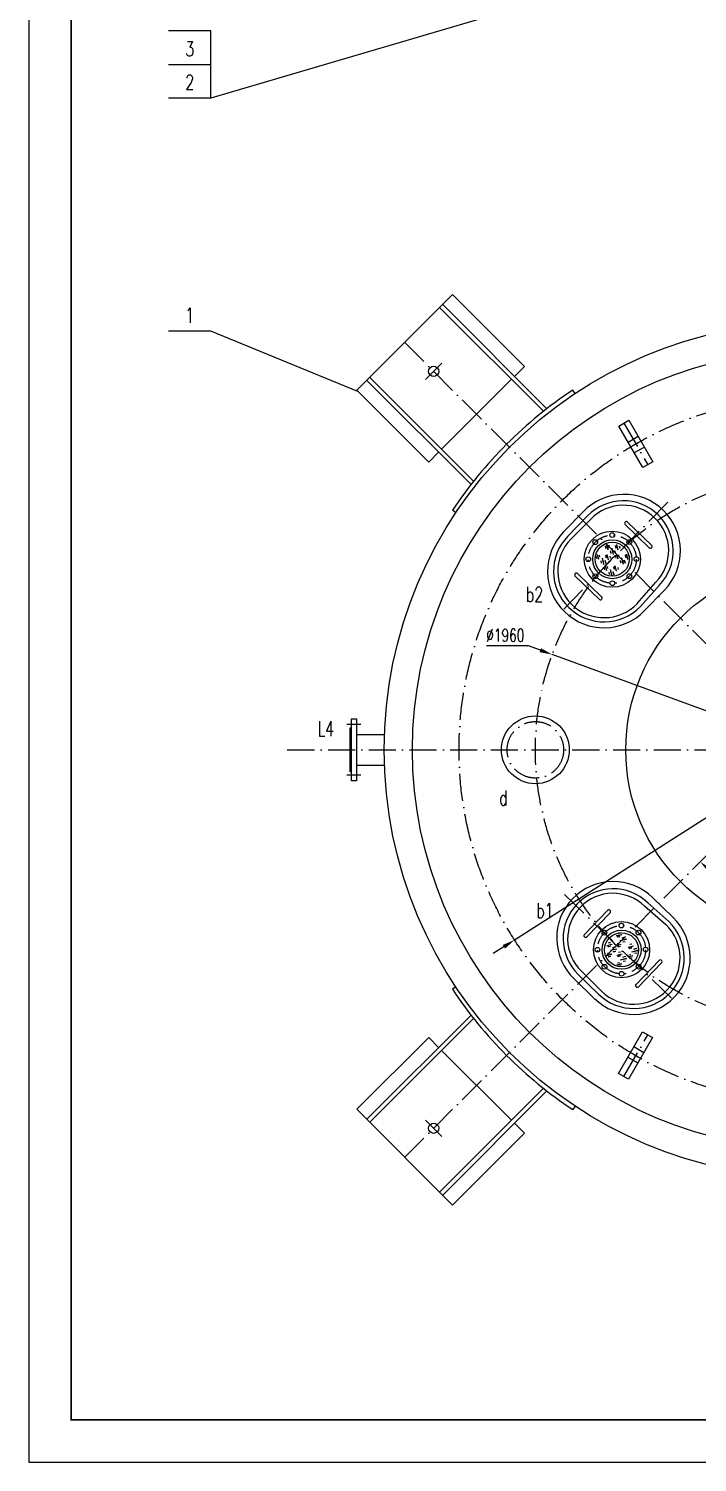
# Model space of a CAD drawing. Extents: x 12993 to 21903, y 2707 to 15322.
# Drawn here: x 12993 to 15359, y 2707 to 7783 of the extents above; entities that cross this region are included whole.
import ezdxf
from ezdxf.enums import TextEntityAlignment as Align

# ---------------------------------------------------------------- set-up
doc = ezdxf.new("R2010")
doc.units = 0
doc.header["$LTSCALE"] = 8
doc.linetypes.add('ACAD_ISO10W100', pattern=[18, 12, -3, 0, -3])
doc.linetypes.add('CENTER', pattern=[2, 1.25, -0.25, 0.25, -0.25])
for name, color, linetype in [('1', 1, 'Continuous'), ('2', 7, 'CENTER'), ('K1', 4, 'Continuous'), ('sb', 1, 'Continuous'), ('tank', 1, 'Continuous'), ('tankx', 2, 'ACAD_ISO10W100'), ('tanky', 7, 'Continuous')]:
    doc.layers.add(name, color=color, linetype=linetype)
doc.styles.add('hzfs', font='simplex.shx', dxfattribs={"width": 0.7, "bigfont": 'hzfs.shx'})
doc.dimstyles.new('PVCAD$2', dxfattribs={"dimscale": 15, "dimtxt": 3, "dimasz": 3, "dimexe": 2, "dimexo": 1, "dimgap": 1, "dimtad": 2, "dimtih": 1, "dimdec": 0, "dimzin": 0, "dimdsep": 46, "dimtxsty": 'hzfs', "dimcen": 2.5, "dimclrd": 4, "dimclre": 4, "dimadec": 0, "dimazin": 0, "dimtfac": 1, "dimtmove": 0, "dimatfit": 0, "dimfxl": 1, "dimarcsym": 0})
doc.dimstyles.new('PVCAD$3', dxfattribs={"dimscale": 15, "dimtxt": 3, "dimasz": 3, "dimexe": 2, "dimexo": 1, "dimgap": 1, "dimtad": 1, "dimtoh": 1, "dimdec": 0, "dimzin": 0, "dimdsep": 46, "dimtxsty": 'hzfs', "dimcen": 2.5, "dimclrd": 4, "dimclre": 4, "dimadec": 0, "dimazin": 0, "dimtfac": 1, "dimtmove": 0, "dimatfit": 0, "dimfxl": 1, "dimarcsym": 0})

# ---------------------------------------------------------------- blocks, each defined once
blk = doc.blocks.new('*D40')
at = {"layer": '1', "color": 4, "lineweight": -2}
blk.add_arc((15766.1, 5230), 560.4, 229.6019, 265.3981, dxfattribs=at)
at = {"layer": '1', "color": 4}
for points in [[(15397.8, 4797.7), (15408, 4808.7), (15369.8, 4833.7)], [(15721.4, 4678.9), (15720.8, 4663.9), (15766.1, 4669.6)]]:
    blk.add_solid(points, dxfattribs=at)
at = {"layer": 'Defpoints', "color": 0}
for p in [(15766.1, 6972.8), (15766.1, 5230), (15485.9, 4744.7), (14323.6, 3787.5), (15766.1, 3434.9)]:
    blk.add_point(p, dxfattribs=at)
at = {"layer": '1', "color": 0, "insert": (15532.4, 4661.7), "char_height": 45, "attachment_point": 5, "style": 'hzfs'}
blk.add_mtext('45°', dxfattribs=at)
blk = doc.blocks.new('*D42')
at = {"layer": '2', "color": 4, "linetype": 'ByBlock', "lineweight": -2}
for p, q in [((14761.4, 5598.1), (14612.9, 5598.1)), ((14803.7, 5582.6), (14761.4, 5598.1)), ((16686.3, 4892.8), (14845.9, 5567.2)), ((16728.5, 4877.3), (16770.8, 4861.9))]:
    blk.add_line(p, q, dxfattribs=at)
at = {"layer": '2', "color": 4, "linetype": 'ByBlock'}
for points in [[(14806.3, 5589.7), (14801.1, 5575.6), (14845.9, 5567.2)], [(16731.1, 4884.4), (16725.9, 4870.3), (16686.3, 4892.8)]]:
    blk.add_solid(points, dxfattribs=at)
at = {"layer": 'Defpoints', "color": 0, "linetype": 'ByBlock'}
for p in [(14845.9, 5567.2), (16686.3, 4892.8)]:
    blk.add_point(p, dxfattribs=at)
at = {"layer": '2', "color": 0, "linetype": 'ByBlock', "insert": (14679.7, 5635.6), "char_height": 45, "attachment_point": 5, "style": 'hzfs'}
blk.add_mtext('∅1960', dxfattribs=at)
blk = doc.blocks.new('*D49')
at = {"layer": '2', "color": 4, "linetype": 'ByBlock', "lineweight": -2}
for p, q in [((16857.5, 5927.3), (16895.4, 5951.6)), ((16895.4, 5951.6), (17049.9, 5951.6)), ((14712.6, 4556.9), (16819.6, 5903.1)), ((14674.7, 4532.6), (14636.8, 4508.4))]:
    blk.add_line(p, q, dxfattribs=at)
at = {"layer": '2', "color": 4, "linetype": 'ByBlock'}
for points in [[(16853.5, 5933.7), (16861.5, 5921), (16819.6, 5903.1)], [(14670.7, 4539), (14678.7, 4526.3), (14712.6, 4556.9)]]:
    blk.add_solid(points, dxfattribs=at)
at = {"layer": 'Defpoints', "color": 0, "linetype": 'ByBlock'}
for p in [(16819.6, 5903.1), (14712.6, 4556.9)]:
    blk.add_point(p, dxfattribs=at)
at = {"layer": '2', "color": 0, "linetype": 'ByBlock', "insert": (16980.2, 5989.1), "char_height": 45, "attachment_point": 5, "style": 'hzfs'}
blk.add_mtext('∅2500', dxfattribs=at)

msp = doc.modelspace()

# ---------------------------------------------------------------- linework, layer by layer
for p, q in [((12992.7, 15322.4), (12992.7, 2707.4)), ((12992.7, 2707.4), (21902.7, 2707.4))]:
    msp.add_line(p, q)
at = {"lineweight": 5}
for p, q in [((15033.4, 5951.6), (15035.7, 5942.5)), ((15033.5, 5951.8), (15035.8, 5942.6)), ((15033.5, 5951.7), (15035.7, 5942.5)), ((15033.5, 5951.5), (15035.7, 5942.4)), ((15033.6, 5951.8), (15035.9, 5942.7)), ((15033.6, 5951.7), (15035.9, 5942.5)), ((15033.6, 5951.6), (15035.9, 5942.4)), ((15033.6, 5951.6), (15035.8, 5942.5)), ((15033.6, 5951.5), (15035.8, 5942.3)), ((15033.6, 5951.4), (15035.9, 5942.3)), ((15033.7, 5951.8), (15036, 5942.6)), ((15033.7, 5951.6), (15036, 5942.5)), ((15033.7, 5951.5), (15036, 5942.3)), ((15033.8, 5951.7), (15036, 5942.5)), ((15033.8, 5951.6), (15036, 5942.4)), ((15033.8, 5951.6), (15036.1, 5942.5)), ((15038.3, 5956.6), (15042.8, 5939.7)), ((15038.4, 5956.8), (15042.9, 5939.9)), ((15038.4, 5956.7), (15042.9, 5939.8)), ((15038.4, 5956.6), (15042.9, 5939.7)), ((15038.4, 5956.6), (15042.9, 5939.7)), ((15038.4, 5956.5), (15042.9, 5939.6)), ((15038.5, 5956.9), (15043, 5940)), ((15038.5, 5956.7), (15043, 5939.8)), ((15038.5, 5956.6), (15043, 5939.7)), ((15038.5, 5956.4), (15043, 5939.5)), ((15038.6, 5956.8), (15043.1, 5939.9)), ((15038.6, 5956.7), (15043.1, 5939.8)), ((15038.6, 5956.6), (15043.1, 5939.7)), ((15038.6, 5956.6), (15043.1, 5939.7)), ((15038.6, 5956.5), (15043.1, 5939.6)), ((15038.7, 5956.6), (15043.2, 5939.7)), ((15045.4, 5953.9), (15046.9, 5946.9)), ((15045.5, 5954.1), (15047.1, 5947)), ((15045.5, 5954), (15047, 5946.9)), ((15045.5, 5953.9), (15047, 5946.8)), ((15045.5, 5953.9), (15047.1, 5946.9)), ((15045.5, 5953.8), (15047.1, 5946.7)), ((15045.6, 5954.1), (15047.1, 5947.1)), ((15045.6, 5954), (15047.1, 5946.9)), ((15045.6, 5953.9), (15047.1, 5946.8)), ((15045.6, 5953.7), (15047.1, 5946.7)), ((15045.7, 5954.1), (15047.2, 5947)), ((15045.7, 5954), (15047.3, 5947)), ((15045.7, 5953.9), (15047.2, 5946.9)), ((15045.7, 5953.8), (15047.2, 5946.7)), ((15045.8, 5953.9), (15047.3, 5946.8)), ((15045.8, 5953.9), (15047.3, 5946.9)), ((15056.2, 5943.6), (15061.5, 5921.7)), ((15056.2, 5943.5), (15061.4, 5921.6)), ((15056.2, 5943.4), (15061.5, 5921.6)), ((15056.3, 5943.6), (15061.6, 5921.8)), ((15056.3, 5943.5), (15061.6, 5921.6)), ((15056.3, 5943.3), (15061.6, 5921.5)), ((15056.4, 5943.7), (15061.7, 5921.9)), ((15056.4, 5943.6), (15061.7, 5921.7)), ((15056.4, 5943.6), (15061.7, 5921.8)), ((15056.4, 5943.5), (15061.7, 5921.6)), ((15056.4, 5943.4), (15061.7, 5921.6)), ((15056.4, 5943.3), (15061.7, 5921.4)), ((15056.4, 5943.3), (15061.7, 5921.5)), ((15056.5, 5943.6), (15061.8, 5921.7)), ((15056.5, 5943.4), (15061.8, 5921.6)), ((15056.6, 5943.5), (15061.9, 5921.6)), ((15068.7, 5953.6), (15071, 5944.4)), ((15068.8, 5953.6), (15071.1, 5944.5)), ((15068.8, 5953.5), (15071.1, 5944.3)), ((15068.9, 5953.8), (15071.2, 5944.6)), ((15068.9, 5953.7), (15071.1, 5944.6)), ((15068.9, 5953.6), (15071.1, 5944.4)), ((15068.9, 5953.4), (15071.1, 5944.3)), ((15069, 5953.7), (15071.3, 5944.6)), ((15069, 5953.6), (15071.3, 5944.4)), ((15069, 5953.6), (15071.2, 5944.5)), ((15069, 5953.5), (15071.2, 5944.3)), ((15069, 5953.4), (15071.2, 5944.2)), ((15069, 5953.4), (15071.3, 5944.3)), ((15069.1, 5953.6), (15071.4, 5944.5)), ((15069.1, 5953.5), (15071.4, 5944.3)), ((15069.2, 5953.6), (15071.4, 5944.4)), ((15071.2, 5944.2), (15071.1, 5944.7)), ((15072.9, 5956.5), (15077.5, 5938.1)), ((15073, 5956.5), (15077.5, 5938.2)), ((15073, 5956.4), (15077.5, 5938.1)), ((15073.1, 5956.7), (15077.7, 5938.4)), ((15073.1, 5956.6), (15077.6, 5938.3)), ((15073.1, 5956.5), (15077.6, 5938.2)), ((15073.1, 5956.5), (15077.7, 5938.2)), ((15073.1, 5956.3), (15077.6, 5938)), ((15073.2, 5956.6), (15077.7, 5938.3)), ((15073.2, 5956.5), (15077.7, 5938.2)), ((15073.2, 5956.4), (15077.7, 5938.1)), ((15073.2, 5956.3), (15077.7, 5937.9)), ((15073.2, 5956.3), (15077.7, 5938)), ((15073.3, 5956.5), (15077.8, 5938.2)), ((15073.3, 5956.4), (15077.8, 5938.1)), ((15073.4, 5956.5), (15077.9, 5938.2)), ((15082.9, 5951), (15084.4, 5943.9)), ((15083, 5951), (15084.5, 5944)), ((15083, 5950.9), (15084.5, 5943.8)), ((15083.1, 5951.2), (15084.7, 5944.1)), ((15083.1, 5951.1), (15084.6, 5944.1)), ((15083.1, 5951), (15084.6, 5943.9)), ((15083.1, 5951), (15084.7, 5944)), ((15083.1, 5950.9), (15084.7, 5943.8)), ((15083.1, 5950.8), (15084.7, 5943.7)), ((15083.1, 5950.8), (15084.6, 5943.8)), ((15083.2, 5951.1), (15084.7, 5944.1)), ((15083.2, 5951), (15084.7, 5943.9)), ((15083.2, 5950.8), (15084.7, 5943.8)), ((15083.3, 5951), (15084.9, 5943.9)), ((15083.3, 5951), (15084.8, 5944)), ((15083.3, 5950.9), (15084.8, 5943.8)), ((14999.6, 5916.8), (15001.9, 5907.6)), ((15004.4, 5921.5), (15008.9, 5904.6)), ((15004.5, 5921.7), (15009, 5904.8)), ((15004.5, 5921.6), (15009, 5904.7)), ((15004.5, 5921.5), (15009, 5904.6)), ((15004.5, 5921.5), (15009, 5904.6)), ((15004.5, 5921.4), (15009, 5904.5)), ((15004.6, 5921.8), (15009.1, 5904.9)), ((15004.6, 5921.6), (15009.1, 5904.7)), ((15004.6, 5921.5), (15009.1, 5904.6)), ((15004.7, 5921.7), (15009.2, 5904.8)), ((15004.7, 5921.6), (15009.2, 5904.7)), ((15004.7, 5921.5), (15009.2, 5904.6)), ((15011.6, 5919.1), (15013.2, 5912.1)), ((15017.4, 5899.2), (15018.9, 5890.7)), ((15017.5, 5899.3), (15019, 5890.8)), ((15017.5, 5899.3), (15019.1, 5890.9)), ((15017.5, 5899.2), (15019.1, 5890.7)), ((15017.5, 5899.1), (15019, 5890.7)), ((15017.5, 5899), (15019.1, 5890.6)), ((15017.6, 5899.4), (15019.1, 5890.9)), ((15017.6, 5899.3), (15019.1, 5890.8)), ((15017.6, 5899.1), (15019.1, 5890.7)), ((15017.6, 5899), (15019.1, 5890.5)), ((15017.7, 5899.3), (15019.3, 5890.8)), ((15017.7, 5899.3), (15019.2, 5890.9)), ((15017.7, 5899.2), (15019.2, 5890.7)), ((15017.7, 5899.1), (15019.3, 5890.7)), ((15017.7, 5899), (15019.2, 5890.6)), ((15017.8, 5899.2), (15019.4, 5890.7)), ((15022.2, 5908.5), (15027.5, 5886.6)), ((15022.3, 5908.6), (15027.6, 5886.8)), ((15022.3, 5908.5), (15027.6, 5886.6)), ((15022.3, 5908.5), (15027.5, 5886.7)), ((15022.3, 5908.4), (15027.5, 5886.5)), ((15022.3, 5908.3), (15027.6, 5886.5)), ((15022.4, 5908.7), (15027.7, 5886.8)), ((15022.4, 5908.5), (15027.7, 5886.7)), ((15022.4, 5908.4), (15027.7, 5886.5)), ((15022.4, 5908.2), (15027.7, 5886.4)), ((15022.5, 5908.6), (15027.8, 5886.8)), ((15022.5, 5908.5), (15027.8, 5886.6)), ((15022.5, 5908.5), (15027.8, 5886.7)), ((15022.5, 5908.4), (15027.8, 5886.5)), ((15022.5, 5908.3), (15027.8, 5886.5)), ((15022.6, 5908.5), (15027.9, 5886.6)), ((15031.5, 5900.8), (15035.2, 5890.3)), ((15031.6, 5901), (15035.3, 5890.4)), ((15031.6, 5900.9), (15035.3, 5890.3)), ((15031.6, 5900.8), (15035.3, 5890.3)), ((15031.6, 5900.7), (15035.3, 5890.1)), ((15031.6, 5900.7), (15035.3, 5890.2)), ((15031.7, 5901), (15035.4, 5890.5)), ((15031.7, 5900.9), (15035.4, 5890.3)), ((15031.7, 5900.7), (15035.4, 5890.2)), ((15031.7, 5900.6), (15035.4, 5890.1)), ((15031.8, 5901), (15035.5, 5890.4)), ((15031.8, 5900.8), (15035.5, 5890.3)), ((15031.8, 5900.7), (15035.5, 5890.1)), ((15031.9, 5900.9), (15035.6, 5890.3)), ((15031.9, 5900.8), (15035.6, 5890.3)), ((15031.9, 5900.7), (15035.6, 5890.2)), ((15034.8, 5918.6), (15037.1, 5909.5)), ((15034.8, 5918.5), (15037.1, 5909.3)), ((15034.8, 5918.5), (15037, 5909.4)), ((15034.9, 5918.7), (15037.2, 5909.5)), ((15034.9, 5918.5), (15037.2, 5909.4)), ((15034.9, 5918.4), (15037.2, 5909.2)), ((15035, 5918.8), (15037.2, 5909.6)), ((15035, 5918.7), (15037.3, 5909.5)), ((15035, 5918.6), (15037.2, 5909.5)), ((15035, 5918.5), (15037.2, 5909.3)), ((15035, 5918.5), (15037.3, 5909.4)), ((15035, 5918.3), (15037.2, 5909.2)), ((15035.1, 5918.6), (15037.4, 5909.5)), ((15035.1, 5918.5), (15037.4, 5909.3)), ((15035.1, 5918.4), (15037.3, 5909.2)), ((15035.2, 5918.6), (15037.5, 5909.4)), ((15037.2, 5909.2), (15037.1, 5909.7)), ((15039, 5921.5), (15043.6, 5903.2)), ((15039, 5921.4), (15043.6, 5903)), ((15039, 5921.4), (15043.5, 5903.1)), ((15039.1, 5921.6), (15043.6, 5903.3)), ((15039.1, 5921.4), (15043.6, 5903.1)), ((15039.1, 5921.3), (15043.6, 5903)), ((15039.2, 5921.7), (15043.7, 5903.3)), ((15039.2, 5921.6), (15043.8, 5903.3)), ((15039.2, 5921.5), (15043.7, 5903.2)), ((15039.2, 5921.4), (15043.7, 5903.1)), ((15039.2, 5921.4), (15043.8, 5903.1)), ((15039.2, 5921.2), (15043.7, 5902.9)), ((15039.3, 5921.5), (15043.8, 5903.2)), ((15039.3, 5921.4), (15043.8, 5903.1)), ((15039.3, 5921.3), (15043.8, 5903)), ((15039.4, 5921.4), (15043.9, 5903.1)), ((15049.2, 5916.1), (15050.8, 5909)), ((15051.4, 5934.3), (15053, 5925.8)), ((15051.4, 5934.2), (15052.9, 5925.7)), ((15051.4, 5934.1), (15053, 5925.7)), ((15051.5, 5934.4), (15053, 5925.9)), ((15051.5, 5934.2), (15053, 5925.8)), ((15051.5, 5934.1), (15053, 5925.6)), ((15051.6, 5934.4), (15053.2, 5925.9)), ((15051.6, 5934.4), (15053.1, 5926)), ((15051.6, 5934.3), (15053.1, 5925.8)), ((15051.6, 5934.2), (15053.2, 5925.8)), ((15051.6, 5934.1), (15053.2, 5925.6)), ((15051.6, 5934.1), (15053.1, 5925.7)), ((15051.6, 5934), (15053.1, 5925.5)), ((15051.7, 5934.3), (15053.3, 5925.8)), ((15051.7, 5934.1), (15053.3, 5925.7)), ((15051.8, 5934.2), (15053.3, 5925.8)), ((15065.5, 5935.9), (15069.2, 5925.4)), ((15065.5, 5935.8), (15069.2, 5925.2)), ((15065.5, 5935.8), (15069.2, 5925.3)), ((15065.6, 5936), (15069.3, 5925.4)), ((15065.6, 5935.8), (15069.3, 5925.3)), ((15065.6, 5935.7), (15069.3, 5925.2)), ((15065.7, 5936.1), (15069.4, 5925.5)), ((15065.7, 5935.9), (15069.4, 5925.4)), ((15065.7, 5935.8), (15069.4, 5925.2)), ((15065.7, 5935.6), (15069.4, 5925.1)), ((15065.8, 5936), (15069.5, 5925.4)), ((15065.8, 5935.9), (15069.5, 5925.4)), ((15065.8, 5935.8), (15069.5, 5925.2)), ((15065.8, 5935.8), (15069.5, 5925.3)), ((15065.8, 5935.7), (15069.5, 5925.2)), ((15065.9, 5935.8), (15069.6, 5925.3)), ((15068.3, 5918.2), (15070.6, 5909)), ((15073.1, 5922.9), (15077.6, 5906)), ((15073.2, 5923), (15077.7, 5906.1)), ((15073.2, 5923), (15077.7, 5906.1)), ((15073.2, 5922.9), (15077.7, 5906)), ((15073.2, 5922.8), (15077.7, 5905.9)), ((15073.2, 5922.8), (15077.7, 5905.9)), ((15073.3, 5923.1), (15077.8, 5906.2)), ((15073.3, 5923), (15077.8, 5906.1)), ((15073.3, 5922.8), (15077.8, 5905.9)), ((15073.4, 5923), (15077.9, 5906.1)), ((15073.4, 5923), (15077.9, 5906.1)), ((15073.4, 5922.9), (15077.9, 5906)), ((15080.3, 5920.5), (15081.9, 5913.4)), ((15086.1, 5900.5), (15087.6, 5892.1)), ((15086.2, 5900.7), (15087.8, 5892.2)), ((15086.2, 5900.6), (15087.7, 5892.1)), ((15086.2, 5900.5), (15087.7, 5892)), ((15086.2, 5900.5), (15087.8, 5892.1)), ((15086.2, 5900.4), (15087.8, 5891.9)), ((15086.3, 5900.7), (15087.8, 5892.3)), ((15086.3, 5900.6), (15087.8, 5892.1)), ((15086.3, 5900.5), (15087.8, 5892)), ((15086.3, 5900.3), (15087.8, 5891.9)), ((15086.4, 5900.7), (15087.9, 5892.2)), ((15086.4, 5900.6), (15088, 5892.1)), ((15086.4, 5900.5), (15088, 5892)), ((15086.4, 5900.5), (15087.9, 5892.1)), ((15086.4, 5900.4), (15087.9, 5891.9)), ((15086.5, 5900.5), (15088.1, 5892.1)), ((15090.9, 5909.8), (15096.2, 5888)), ((15091, 5909.9), (15096.2, 5888)), ((15091, 5909.9), (15096.3, 5888.1)), ((15091, 5909.8), (15096.3, 5888)), ((15091, 5909.7), (15096.3, 5887.8)), ((15091, 5909.7), (15096.2, 5887.9)), ((15091.1, 5910), (15096.4, 5888.2)), ((15091.1, 5909.9), (15096.4, 5888)), ((15091.1, 5909.7), (15096.4, 5887.9)), ((15091.1, 5909.6), (15096.4, 5887.7)), ((15091.2, 5909.9), (15096.5, 5888)), ((15091.2, 5909.9), (15096.5, 5888.1)), ((15091.2, 5909.8), (15096.5, 5888)), ((15091.2, 5909.7), (15096.5, 5887.8)), ((15091.2, 5909.7), (15096.5, 5887.9)), ((15091.3, 5909.8), (15096.6, 5888)), ((15100.2, 5902.2), (15103.9, 5891.6)), ((15100.3, 5902.3), (15104, 5891.8)), ((15100.3, 5902.2), (15104, 5891.6)), ((15100.3, 5902.2), (15104, 5891.7)), ((15100.3, 5902.1), (15104, 5891.5)), ((15100.3, 5902), (15104, 5891.5)), ((15100.4, 5902.4), (15104.1, 5891.8)), ((15100.4, 5902.2), (15104.1, 5891.7)), ((15100.4, 5902.1), (15104.1, 5891.5)), ((15100.4, 5902), (15104.1, 5891.4)), ((15100.5, 5902.3), (15104.2, 5891.8)), ((15100.5, 5902.2), (15104.2, 5891.6)), ((15100.5, 5902), (15104.2, 5891.5)), ((15100.6, 5902.2), (15104.3, 5891.6)), ((15100.6, 5902.2), (15104.3, 5891.7)), ((15100.6, 5902.1), (15104.3, 5891.5)), ((15103.5, 5920), (15105.8, 5910.8)), ((15103.5, 5919.9), (15105.7, 5910.7)), ((15103.5, 5919.8), (15105.8, 5910.7)), ((15103.6, 5920), (15105.9, 5910.9)), ((15103.6, 5919.9), (15105.9, 5910.7)), ((15103.6, 5919.8), (15105.9, 5910.6)), ((15103.7, 5920.1), (15105.9, 5910.9)), ((15103.7, 5920), (15105.9, 5910.8)), ((15103.7, 5920), (15106, 5910.9)), ((15103.7, 5919.9), (15106, 5910.7)), ((15103.7, 5919.8), (15105.9, 5910.7)), ((15103.7, 5919.7), (15105.9, 5910.5)), ((15103.8, 5920), (15106.1, 5910.8)), ((15103.8, 5919.8), (15106, 5910.6)), ((15103.8, 5919.8), (15106.1, 5910.7)), ((15103.9, 5919.9), (15106.2, 5910.7)), ((15105.9, 5910.5), (15105.8, 5911)), ((15107.7, 5922.9), (15112.3, 5904.5)), ((15107.7, 5922.8), (15112.2, 5904.5)), ((15107.7, 5922.7), (15112.3, 5904.4)), ((15107.8, 5922.9), (15112.3, 5904.6)), ((15107.8, 5922.8), (15112.3, 5904.5)), ((15107.8, 5922.6), (15112.3, 5904.3)), ((15107.9, 5923), (15112.4, 5904.7)), ((15107.9, 5922.9), (15112.4, 5904.5)), ((15107.9, 5922.9), (15112.5, 5904.6)), ((15107.9, 5922.8), (15112.5, 5904.5)), ((15107.9, 5922.7), (15112.4, 5904.4)), ((15107.9, 5922.6), (15112.4, 5904.3)), ((15108, 5922.9), (15112.5, 5904.5)), ((15108, 5922.7), (15112.5, 5904.4)), ((15108, 5922.6), (15112.5, 5904.3)), ((15108.1, 5922.8), (15112.6, 5904.5)), ((15117.9, 5917.4), (15119.5, 5910.4)), ((15028.1, 5876.7), (15030.4, 5867.5)), ((15032.8, 5881.4), (15037.3, 5864.5)), ((15032.9, 5881.5), (15037.4, 5864.6)), ((15032.9, 5881.3), (15037.4, 5864.4)), ((15033, 5881.5), (15037.5, 5864.6)), ((15033, 5881.4), (15037.5, 5864.5)), ((15033, 5881.3), (15037.5, 5864.4)), ((15033.1, 5881.6), (15037.6, 5864.7)), ((15033.1, 5881.5), (15037.6, 5864.6)), ((15033.1, 5881.5), (15037.6, 5864.6)), ((15033.1, 5881.4), (15037.6, 5864.5)), ((15033.1, 5881.3), (15037.6, 5864.4)), ((15033.2, 5881.5), (15037.7, 5864.6)), ((15040.1, 5879), (15041.6, 5871.9)), ((15045.8, 5859), (15047.4, 5850.6)), ((15045.9, 5859.1), (15047.5, 5850.7)), ((15045.9, 5859), (15047.5, 5850.5)), ((15046, 5859.2), (15047.5, 5850.7)), ((15046, 5859), (15047.5, 5850.6)), ((15046, 5858.9), (15047.5, 5850.4)), ((15046.1, 5859.3), (15047.6, 5850.8)), ((15046.1, 5859.2), (15047.7, 5850.7)), ((15046.1, 5859.1), (15047.6, 5850.7)), ((15046.1, 5859), (15047.6, 5850.5)), ((15046.1, 5859), (15047.7, 5850.6)), ((15046.1, 5858.9), (15047.7, 5850.4)), ((15046.1, 5858.8), (15047.6, 5850.4)), ((15046.2, 5859.1), (15047.7, 5850.7)), ((15046.2, 5859), (15047.7, 5850.5)), ((15046.3, 5859), (15047.8, 5850.6)), ((15050.7, 5868.4), (15056, 5846.5)), ((15050.7, 5868.3), (15055.9, 5846.5)), ((15050.7, 5868.2), (15056, 5846.4)), ((15050.8, 5868.5), (15056.1, 5846.6)), ((15050.8, 5868.3), (15056.1, 5846.5)), ((15050.8, 5868.2), (15056.1, 5846.3)), ((15050.9, 5868.5), (15056.2, 5846.6)), ((15050.9, 5868.5), (15056.1, 5846.7)), ((15050.9, 5868.4), (15056.1, 5846.5)), ((15050.9, 5868.3), (15056.2, 5846.5)), ((15050.9, 5868.2), (15056.2, 5846.3)), ((15050.9, 5868.2), (15056.1, 5846.4)), ((15050.9, 5868.1), (15056.2, 5846.3)), ((15051, 5868.4), (15056.3, 5846.5)), ((15051, 5868.2), (15056.3, 5846.4)), ((15051.1, 5868.3), (15056.4, 5846.5)), ((15060, 5860.7), (15063.7, 5850.1)), ((15060, 5860.7), (15063.7, 5850.2)), ((15060, 5860.6), (15063.7, 5850.1)), ((15060.1, 5860.8), (15063.8, 5850.3)), ((15060.1, 5860.7), (15063.8, 5850.1)), ((15060.1, 5860.5), (15063.8, 5850)), ((15060.2, 5860.9), (15063.9, 5850.3)), ((15060.2, 5860.8), (15063.9, 5850.3)), ((15060.2, 5860.7), (15063.9, 5850.1)), ((15060.2, 5860.7), (15063.9, 5850.2)), ((15060.2, 5860.6), (15063.9, 5850.1)), ((15060.2, 5860.5), (15063.9, 5849.9)), ((15060.2, 5860.5), (15063.9, 5850)), ((15060.3, 5860.7), (15064, 5850.2)), ((15060.3, 5860.6), (15064, 5850.1)), ((15060.4, 5860.7), (15064.1, 5850.1)), ((15063.2, 5878.4), (15065.5, 5869.2)), ((15063.3, 5878.5), (15065.6, 5869.3)), ((15063.3, 5878.3), (15065.6, 5869.2)), ((15063.4, 5878.6), (15065.7, 5869.5)), ((15063.4, 5878.5), (15065.7, 5869.3)), ((15063.4, 5878.5), (15065.6, 5869.4)), ((15063.4, 5878.4), (15065.6, 5869.2)), ((15063.4, 5878.3), (15065.6, 5869.1)), ((15063.4, 5878.3), (15065.7, 5869.2)), ((15063.4, 5878.2), (15065.7, 5869)), ((15063.5, 5878.5), (15065.8, 5869.4)), ((15063.5, 5878.4), (15065.8, 5869.2)), ((15063.5, 5878.3), (15065.8, 5869.1)), ((15063.6, 5878.5), (15065.8, 5869.3)), ((15063.6, 5878.3), (15065.8, 5869.2)), ((15063.7, 5878.4), (15065.9, 5869.3)), ((15065.7, 5869), (15065.6, 5869.5)), ((15067.4, 5881.3), (15071.9, 5863)), ((15067.5, 5881.4), (15072, 5863.1)), ((15067.5, 5881.2), (15072, 5862.9)), ((15067.6, 5881.5), (15072.2, 5863.2)), ((15067.6, 5881.4), (15072.2, 5863.1)), ((15067.6, 5881.4), (15072.1, 5863.1)), ((15067.6, 5881.3), (15072.1, 5863)), ((15067.6, 5881.2), (15072.1, 5862.8)), ((15067.6, 5881.2), (15072.2, 5862.9)), ((15067.6, 5881.1), (15072.2, 5862.8)), ((15067.7, 5881.4), (15072.2, 5863.1)), ((15067.7, 5881.3), (15072.2, 5863)), ((15067.7, 5881.2), (15072.2, 5862.8)), ((15067.8, 5881.4), (15072.3, 5863.1)), ((15067.8, 5881.2), (15072.3, 5862.9)), ((15067.9, 5881.3), (15072.4, 5863)), ((15077.7, 5875.9), (15079.2, 5868.9)), ((15073.1, 4571.8), (15091.4, 4576.3)), ((15073.2, 4571.9), (15091.5, 4576.4)), ((15073.2, 4571.8), (15091.5, 4576.4)), ((15073.2, 4571.8), (15091.6, 4576.3)), ((15073.2, 4571.7), (15091.5, 4576.2)), ((15073.2, 4571.6), (15091.6, 4576.1)), ((15073.3, 4572), (15091.6, 4576.5)), ((15073.3, 4571.8), (15091.6, 4576.4)), ((15073.3, 4571.7), (15091.6, 4576.2)), ((15073.3, 4571.6), (15091.6, 4576.1)), ((15073.4, 4571.8), (15091.8, 4576.4)), ((15073.4, 4571.9), (15091.7, 4576.4)), ((15073.4, 4571.8), (15091.7, 4576.3)), ((15073.4, 4571.7), (15091.8, 4576.2)), ((15073.4, 4571.6), (15091.7, 4576.2)), ((15073.5, 4571.8), (15091.8, 4576.3)), ((15076, 4567.6), (15085.1, 4569.8)), ((15076.1, 4567.7), (15085.3, 4570)), ((15076.1, 4567.6), (15085.2, 4569.9)), ((15076.1, 4567.6), (15085.3, 4569.8)), ((15076.1, 4567.5), (15085.2, 4569.8)), ((15076.1, 4567.4), (15085.3, 4569.7)), ((15076.2, 4567.8), (15085.4, 4570)), ((15076.2, 4567.6), (15085.4, 4569.9)), ((15076.2, 4567.5), (15085.4, 4569.8)), ((15076.2, 4567.4), (15085.4, 4569.6)), ((15076.3, 4567.7), (15085.4, 4570)), ((15076.3, 4567.6), (15085.5, 4569.9)), ((15076.3, 4567.5), (15085.5, 4569.8)), ((15076.3, 4567.6), (15085.4, 4569.8)), ((15076.3, 4567.4), (15085.4, 4569.7)), ((15076.4, 4567.6), (15085.6, 4569.8)), ((15078.7, 4581.8), (15085.7, 4583.3)), ((15085.6, 4569.8), (15085.1, 4569.7)), ((15039.4, 4537), (15057.7, 4541.6)), ((15039.5, 4537.1), (15057.8, 4541.6)), ((15039.5, 4537), (15057.8, 4541.5)), ((15039.6, 4537.3), (15057.9, 4541.8)), ((15039.6, 4537.2), (15057.9, 4541.7)), ((15039.6, 4537.1), (15057.9, 4541.6)), ((15039.6, 4537), (15057.9, 4541.6)), ((15039.6, 4537), (15057.9, 4541.5)), ((15039.6, 4536.8), (15057.9, 4541.4)), ((15039.6, 4536.9), (15057.9, 4541.4)), ((15039.7, 4537.2), (15058, 4541.7)), ((15039.7, 4537), (15058, 4541.6)), ((15039.7, 4536.9), (15058, 4541.4)), ((15039.8, 4537), (15058.2, 4541.6)), ((15039.8, 4537.1), (15058.1, 4541.6)), ((15039.8, 4537), (15058.1, 4541.5)), ((15042.3, 4532.8), (15051.5, 4535.1)), ((15042.4, 4533), (15051.6, 4535.2)), ((15042.4, 4532.9), (15051.5, 4535.2)), ((15042.4, 4532.8), (15051.6, 4535.1)), ((15042.4, 4532.7), (15051.6, 4535)), ((15042.4, 4532.8), (15051.5, 4535)), ((15042.5, 4533.1), (15051.7, 4535.3)), ((15042.5, 4532.9), (15051.7, 4535.2)), ((15042.5, 4532.8), (15051.7, 4535)), ((15042.5, 4532.6), (15051.7, 4534.9)), ((15042.6, 4533), (15051.7, 4535.2)), ((15042.6, 4532.8), (15051.7, 4535.1)), ((15042.6, 4532.7), (15051.7, 4535)), ((15042.7, 4532.9), (15051.8, 4535.2)), ((15042.7, 4532.8), (15051.9, 4535.1)), ((15042.7, 4532.8), (15051.8, 4535)), ((15044.9, 4547), (15052, 4548.5)), ((15045, 4547.1), (15052, 4548.6)), ((15045, 4547), (15052, 4548.5)), ((15045.1, 4547.2), (15052.2, 4548.8)), ((15045.1, 4547.2), (15052.1, 4548.7)), ((15045.1, 4547.1), (15052.2, 4548.6)), ((15045.1, 4547), (15052.2, 4548.5)), ((15045.1, 4547), (15052.1, 4548.5)), ((15045.1, 4546.9), (15052.1, 4548.4)), ((15045.1, 4546.8), (15052.2, 4548.3)), ((15045.2, 4547.2), (15052.2, 4548.7)), ((15045.2, 4547), (15052.2, 4548.5)), ((15045.2, 4546.9), (15052.2, 4548.4)), ((15045.3, 4547), (15052.4, 4548.6)), ((15045.3, 4547.1), (15052.3, 4548.6)), ((15045.3, 4547), (15052.3, 4548.5)), ((15051.9, 4535.1), (15051.4, 4535)), ((15052.4, 4520.3), (15074.2, 4525.5)), ((15052.5, 4520.4), (15074.4, 4525.7)), ((15052.5, 4520.3), (15074.4, 4525.6)), ((15052.5, 4520.3), (15074.3, 4525.6)), ((15052.5, 4520.2), (15074.3, 4525.5)), ((15052.5, 4520.1), (15074.4, 4525.4)), ((15052.6, 4520.5), (15074.4, 4525.8)), ((15052.6, 4520.3), (15074.5, 4525.6)), ((15052.6, 4520.2), (15074.5, 4525.5)), ((15052.6, 4520.1), (15074.5, 4525.3)), ((15052.7, 4520.4), (15074.5, 4525.7)), ((15052.7, 4520.3), (15074.5, 4525.6)), ((15052.7, 4520.1), (15074.5, 4525.4)), ((15052.8, 4520.3), (15074.7, 4525.6)), ((15052.8, 4520.3), (15074.6, 4525.6)), ((15052.8, 4520.2), (15074.6, 4525.5)), ((15060, 4529.6), (15070.6, 4533.3)), ((15060.1, 4529.6), (15070.7, 4533.3)), ((15060.1, 4529.5), (15070.7, 4533.2)), ((15060.2, 4529.8), (15070.8, 4533.5)), ((15060.2, 4529.7), (15070.7, 4533.4)), ((15060.2, 4529.6), (15070.8, 4533.3)), ((15060.2, 4529.6), (15070.7, 4533.3)), ((15060.2, 4529.5), (15070.8, 4533.2)), ((15060.2, 4529.4), (15070.8, 4533.1)), ((15060.2, 4529.4), (15070.7, 4533.1)), ((15060.3, 4529.7), (15070.9, 4533.4)), ((15060.3, 4529.6), (15070.9, 4533.3)), ((15060.3, 4529.4), (15070.9, 4533.1)), ((15060.4, 4529.7), (15070.9, 4533.3)), ((15060.4, 4529.5), (15070.9, 4533.2)), ((15060.5, 4529.6), (15071, 4533.3)), ((15073, 4537.2), (15089.9, 4541.7)), ((15073.1, 4537.3), (15090, 4541.8)), ((15073.1, 4537.3), (15090, 4541.8)), ((15073.1, 4537.2), (15090, 4541.7)), ((15073.1, 4537.1), (15090, 4541.6)), ((15073.1, 4537), (15090, 4541.5)), ((15073.2, 4537.3), (15090.1, 4541.8)), ((15073.2, 4537.1), (15090.1, 4541.6)), ((15073.2, 4537), (15090.1, 4541.5)), ((15073.3, 4537.2), (15090.2, 4541.7)), ((15073.3, 4537.1), (15090.2, 4541.6)), ((15073.3, 4537), (15090.2, 4541.5)), ((15075.6, 4544.2), (15082.7, 4545.7)), ((15077.9, 4532.2), (15087.1, 4534.5)), ((15086.1, 4555.1), (15108, 4560.3)), ((15086.1, 4555), (15107.9, 4560.3)), ((15086.1, 4554.9), (15108, 4560.2)), ((15086.2, 4555.1), (15108.1, 4560.4)), ((15086.2, 4555), (15108.1, 4560.3)), ((15086.2, 4554.9), (15108.1, 4560.1)), ((15086.3, 4555.2), (15108.1, 4560.5)), ((15086.3, 4555.1), (15108.1, 4560.3)), ((15086.3, 4554.9), (15108.1, 4560.2)), ((15086.3, 4554.8), (15108.1, 4560.1)), ((15086.4, 4555.1), (15108.3, 4560.4)), ((15086.4, 4555.1), (15108.2, 4560.4)), ((15086.4, 4555), (15108.2, 4560.3)), ((15086.4, 4554.9), (15108.3, 4560.2)), ((15086.4, 4554.9), (15108.2, 4560.1)), ((15086.5, 4555), (15108.3, 4560.3)), ((15093.7, 4564.3), (15104.3, 4568)), ((15093.8, 4564.4), (15104.3, 4568.1)), ((15093.8, 4564.2), (15104.3, 4567.9)), ((15093.9, 4564.5), (15104.5, 4568.2)), ((15093.9, 4564.4), (15104.5, 4568.1)), ((15093.9, 4564.4), (15104.4, 4568.1)), ((15093.9, 4564.3), (15104.4, 4568)), ((15093.9, 4564.2), (15104.5, 4567.9)), ((15093.9, 4564.2), (15104.4, 4567.9)), ((15093.9, 4564.1), (15104.5, 4567.8)), ((15094, 4564.4), (15104.5, 4568.1)), ((15094, 4564.3), (15104.5, 4568)), ((15094, 4564.2), (15104.6, 4567.9)), ((15094.1, 4564.4), (15104.6, 4568.1)), ((15094.1, 4564.3), (15104.7, 4568)), ((15094.1, 4564.2), (15104.6, 4567.9)), ((15095.3, 4550.2), (15103.8, 4551.7)), ((15095.4, 4550.3), (15103.9, 4551.8)), ((15095.4, 4550.1), (15103.9, 4551.7)), ((15095.5, 4550.3), (15103.9, 4551.9)), ((15095.5, 4550.2), (15103.9, 4551.7)), ((15095.5, 4550), (15104, 4551.6)), ((15095.6, 4550.3), (15104.1, 4551.9)), ((15095.6, 4550.4), (15104, 4551.9)), ((15095.6, 4550.3), (15104, 4551.8)), ((15095.6, 4550.2), (15104.1, 4551.7)), ((15095.6, 4550.1), (15104, 4551.7)), ((15095.6, 4550), (15104.1, 4551.6)), ((15095.6, 4550), (15104, 4551.5)), ((15095.7, 4550.3), (15104.2, 4551.8)), ((15095.7, 4550.1), (15104.2, 4551.7)), ((15095.8, 4550.2), (15104.2, 4551.7)), ((15114.6, 4531.5), (15132.9, 4536)), ((15114.7, 4531.7), (15133, 4536.2)), ((15114.7, 4531.5), (15133, 4536.1)), ((15114.7, 4531.6), (15133, 4536.1)), ((15114.7, 4531.5), (15133, 4536)), ((15114.7, 4531.4), (15133, 4535.9)), ((15114.8, 4531.7), (15133.1, 4536.3)), ((15114.8, 4531.6), (15133.1, 4536.1)), ((15114.8, 4531.5), (15133.1, 4536)), ((15114.8, 4531.3), (15133.1, 4535.8)), ((15114.9, 4531.7), (15133.2, 4536.2)), ((15114.9, 4531.6), (15133.3, 4536.1)), ((15114.9, 4531.5), (15133.2, 4536.1)), ((15114.9, 4531.5), (15133.3, 4536)), ((15114.9, 4531.4), (15133.2, 4535.9)), ((15115, 4531.5), (15133.3, 4536.1)), ((15117.5, 4527.4), (15126.7, 4529.7)), ((15117.5, 4527.3), (15126.6, 4529.6)), ((15117.5, 4527.3), (15126.7, 4529.5)), ((15117.6, 4527.5), (15126.8, 4529.7)), ((15117.6, 4527.3), (15126.8, 4529.6)), ((15117.6, 4527.2), (15126.8, 4529.4)), ((15117.7, 4527.5), (15126.8, 4529.8)), ((15117.7, 4527.4), (15126.8, 4529.7)), ((15117.7, 4527.3), (15126.8, 4529.5)), ((15117.7, 4527.1), (15126.8, 4529.4)), ((15117.8, 4527.4), (15127, 4529.7)), ((15117.8, 4527.5), (15126.9, 4529.7)), ((15117.8, 4527.3), (15126.9, 4529.6)), ((15117.8, 4527.3), (15127, 4529.5)), ((15117.8, 4527.2), (15126.9, 4529.5)), ((15117.9, 4527.3), (15127.1, 4529.6)), ((15120.2, 4541.6), (15127.2, 4543.1)), ((15127.1, 4529.6), (15126.5, 4529.5)), ((15127.6, 4514.8), (15149.5, 4520.1)), ((15127.6, 4514.7), (15149.5, 4520)), ((15127.6, 4514.8), (15149.4, 4520)), ((15127.7, 4514.9), (15149.5, 4520.2)), ((15127.7, 4514.8), (15149.6, 4520)), ((15127.7, 4514.6), (15149.6, 4519.9)), ((15127.8, 4515), (15149.6, 4520.3)), ((15127.8, 4514.9), (15149.7, 4520.2)), ((15127.8, 4514.8), (15149.6, 4520.1)), ((15127.8, 4514.7), (15149.6, 4520)), ((15127.8, 4514.5), (15149.6, 4519.8)), ((15127.9, 4514.8), (15149.8, 4520.1)), ((15127.9, 4514.7), (15149.8, 4520)), ((15127.9, 4514.8), (15149.7, 4520)), ((15127.9, 4514.6), (15149.7, 4519.9)), ((15128, 4514.8), (15149.8, 4520)), ((15135.2, 4524.1), (15145.8, 4527.8)), ((15135.3, 4524.2), (15145.9, 4527.9)), ((15135.3, 4524.1), (15145.9, 4527.8)), ((15135.3, 4524.1), (15145.8, 4527.8)), ((15135.3, 4524), (15145.8, 4527.7)), ((15135.3, 4523.9), (15145.9, 4527.6)), ((15135.4, 4524.3), (15146, 4528)), ((15135.4, 4524.1), (15146, 4527.8)), ((15135.4, 4524), (15146, 4527.7)), ((15135.4, 4523.9), (15146, 4527.6)), ((15135.5, 4524.2), (15146, 4527.9)), ((15135.5, 4524.1), (15146, 4527.8)), ((15135.5, 4523.9), (15146, 4527.6)), ((15135.6, 4524.1), (15146.2, 4527.8)), ((15135.6, 4524.1), (15146.1, 4527.8)), ((15135.6, 4524), (15146.1, 4527.7)), ((15039.2, 4502.4), (15056.1, 4506.9)), ((15039.3, 4502.5), (15056.2, 4507)), ((15039.3, 4502.3), (15056.2, 4506.8)), ((15039.4, 4502.6), (15056.3, 4507.1)), ((15039.4, 4502.5), (15056.3, 4507)), ((15039.4, 4502.5), (15056.3, 4507)), ((15039.4, 4502.4), (15056.3, 4506.9)), ((15039.4, 4502.3), (15056.4, 4506.8)), ((15039.4, 4502.2), (15056.4, 4506.7)), ((15039.4, 4502.2), (15056.3, 4506.7)), ((15039.5, 4502.5), (15056.4, 4507)), ((15039.5, 4502.4), (15056.4, 4506.9)), ((15039.5, 4502.2), (15056.4, 4506.7)), ((15039.6, 4502.5), (15056.5, 4507)), ((15039.6, 4502.3), (15056.5, 4506.8)), ((15039.7, 4502.4), (15056.6, 4506.9)), ((15042, 4509.6), (15049.1, 4511.1)), ((15042, 4509.5), (15049, 4511)), ((15042, 4509.4), (15049.1, 4510.9)), ((15042.1, 4509.6), (15049.1, 4511.2)), ((15042.1, 4509.5), (15049.1, 4511)), ((15042.1, 4509.4), (15049.1, 4510.9)), ((15042.2, 4509.6), (15049.3, 4511.2)), ((15042.2, 4509.7), (15049.2, 4511.2)), ((15042.2, 4509.6), (15049.2, 4511.1)), ((15042.2, 4509.5), (15049.3, 4511)), ((15042.2, 4509.4), (15049.2, 4511)), ((15042.2, 4509.4), (15049.3, 4510.9)), ((15042.2, 4509.3), (15049.2, 4510.8)), ((15042.3, 4509.6), (15049.4, 4511.1)), ((15042.3, 4509.4), (15049.4, 4511)), ((15042.4, 4509.5), (15049.4, 4511)), ((15044.3, 4497.6), (15053.5, 4499.8)), ((15044.3, 4497.5), (15053.4, 4499.8)), ((15044.3, 4497.4), (15053.5, 4499.7)), ((15044.4, 4497.7), (15053.6, 4499.9)), ((15044.4, 4497.5), (15053.6, 4499.8)), ((15044.4, 4497.4), (15053.6, 4499.6)), ((15044.5, 4497.7), (15053.6, 4500)), ((15044.5, 4497.7), (15053.7, 4499.9)), ((15044.5, 4497.5), (15053.7, 4499.8)), ((15044.5, 4497.6), (15053.6, 4499.8)), ((15044.5, 4497.4), (15053.6, 4499.7)), ((15044.5, 4497.4), (15053.7, 4499.6)), ((15044.5, 4497.3), (15053.6, 4499.6)), ((15044.6, 4497.6), (15053.8, 4499.8)), ((15044.6, 4497.4), (15053.8, 4499.7)), ((15044.7, 4497.5), (15053.8, 4499.8)), ((15061.7, 4515.5), (15070.2, 4517.1)), ((15061.7, 4515.5), (15070.1, 4517)), ((15061.7, 4515.4), (15070.2, 4516.9)), ((15061.8, 4515.6), (15070.3, 4517.1)), ((15061.8, 4515.5), (15070.3, 4517)), ((15061.8, 4515.3), (15070.3, 4516.9)), ((15061.9, 4515.7), (15070.3, 4517.2)), ((15061.9, 4515.6), (15070.4, 4517.1)), ((15061.9, 4515.5), (15070.3, 4517.1)), ((15061.9, 4515.5), (15070.4, 4517)), ((15061.9, 4515.3), (15070.4, 4516.9)), ((15061.9, 4515.4), (15070.3, 4516.9)), ((15061.9, 4515.2), (15070.3, 4516.8)), ((15062, 4515.5), (15070.5, 4517.1)), ((15062, 4515.4), (15070.5, 4516.9)), ((15062.1, 4515.5), (15070.6, 4517)), ((15074.3, 4468.5), (15091.2, 4473)), ((15074.4, 4503.1), (15092.8, 4507.6)), ((15074.4, 4468.6), (15091.3, 4473.1)), ((15074.4, 4468.4), (15091.3, 4472.9)), ((15074.5, 4503.1), (15092.8, 4507.7)), ((15074.5, 4503), (15092.8, 4507.5)), ((15074.5, 4468.6), (15091.4, 4473.1)), ((15074.5, 4468.6), (15091.4, 4473.1)), ((15074.5, 4468.5), (15091.4, 4473)), ((15074.5, 4468.4), (15091.5, 4472.9)), ((15074.5, 4468.3), (15091.5, 4472.8)), ((15074.5, 4468.3), (15091.4, 4472.8)), ((15074.6, 4503.3), (15093, 4507.8)), ((15074.6, 4503.2), (15092.9, 4507.7)), ((15074.6, 4503.1), (15092.9, 4507.6)), ((15074.6, 4502.9), (15092.9, 4507.4)), ((15074.6, 4468.5), (15091.5, 4473)), ((15074.6, 4468.3), (15091.5, 4472.8)), ((15074.7, 4503.2), (15093, 4507.7)), ((15074.7, 4503.1), (15093, 4507.7)), ((15074.7, 4503.1), (15093, 4507.6)), ((15074.7, 4502.9), (15093, 4507.5)), ((15074.7, 4503), (15093, 4507.5)), ((15074.7, 4502.9), (15093, 4507.4)), ((15074.7, 4468.4), (15091.6, 4472.9)), ((15074.8, 4503.1), (15093.1, 4507.7)), ((15074.8, 4503), (15093.1, 4507.5)), ((15074.9, 4503.1), (15093.2, 4507.6)), ((15077, 4475.5), (15084, 4477)), ((15077.3, 4498.9), (15086.5, 4501.1)), ((15077.4, 4498.9), (15086.6, 4501.2)), ((15077.4, 4498.8), (15086.6, 4501.1)), ((15077.5, 4499.1), (15086.7, 4501.3)), ((15077.5, 4499), (15086.6, 4501.3)), ((15077.5, 4498.9), (15086.7, 4501.2)), ((15077.5, 4498.8), (15086.7, 4501.1)), ((15077.5, 4498.9), (15086.6, 4501.1)), ((15077.5, 4498.7), (15086.6, 4501)), ((15077.5, 4498.7), (15086.7, 4500.9)), ((15077.6, 4499), (15086.8, 4501.3)), ((15077.6, 4498.9), (15086.8, 4501.1)), ((15077.6, 4498.7), (15086.8, 4501)), ((15077.7, 4498.9), (15086.8, 4501.2)), ((15077.7, 4498.8), (15086.8, 4501.1)), ((15077.8, 4498.9), (15086.9, 4501.1)), ((15080, 4513.1), (15087.1, 4514.6)), ((15086.9, 4501.1), (15086.4, 4501)), ((15087.4, 4486.3), (15109.3, 4491.6)), ((15087.5, 4486.4), (15109.3, 4491.6)), ((15087.5, 4486.2), (15109.3, 4491.5)), ((15087.6, 4486.5), (15109.5, 4491.8)), ((15087.6, 4486.4), (15109.4, 4491.7)), ((15087.6, 4486.4), (15109.5, 4491.6)), ((15087.6, 4486.3), (15109.4, 4491.6)), ((15087.6, 4486.2), (15109.5, 4491.5)), ((15087.6, 4486.1), (15109.5, 4491.4)), ((15087.6, 4486.2), (15109.4, 4491.4)), ((15087.7, 4486.4), (15109.5, 4491.7)), ((15087.7, 4486.3), (15109.6, 4491.6)), ((15087.7, 4486.2), (15109.6, 4491.4)), ((15087.8, 4486.4), (15109.6, 4491.7)), ((15087.8, 4486.2), (15109.6, 4491.5)), ((15087.9, 4486.3), (15109.7, 4491.6)), ((15095.1, 4495.7), (15105.7, 4499.4)), ((15095.1, 4495.6), (15105.6, 4499.3)), ((15095.1, 4495.5), (15105.7, 4499.2)), ((15095.2, 4495.7), (15105.8, 4499.4)), ((15095.2, 4495.6), (15105.8, 4499.3)), ((15095.2, 4495.5), (15105.8, 4499.2)), ((15095.3, 4495.8), (15105.8, 4499.5)), ((15095.3, 4495.7), (15105.9, 4499.4)), ((15095.3, 4495.7), (15105.8, 4499.4)), ((15095.3, 4495.6), (15105.9, 4499.3)), ((15095.3, 4495.5), (15105.9, 4499.2)), ((15095.3, 4495.5), (15105.8, 4499.2)), ((15095.3, 4495.4), (15105.8, 4499.1)), ((15095.4, 4495.7), (15106, 4499.4)), ((15095.4, 4495.5), (15106, 4499.2)), ((15095.5, 4495.6), (15106, 4499.3)), ((15096.7, 4481.5), (15105.2, 4483)), ((15096.8, 4481.6), (15105.3, 4483.2)), ((15096.8, 4481.6), (15105.2, 4483.1)), ((15096.8, 4481.5), (15105.3, 4483)), ((15096.8, 4481.4), (15105.2, 4483)), ((15096.8, 4481.3), (15105.3, 4482.9)), ((15096.9, 4481.7), (15105.4, 4483.2)), ((15096.9, 4481.6), (15105.4, 4483.1)), ((15096.9, 4481.4), (15105.4, 4483)), ((15096.9, 4481.3), (15105.4, 4482.8)), ((15097, 4481.6), (15105.4, 4483.2)), ((15097, 4481.6), (15105.5, 4483.1)), ((15097, 4481.4), (15105.5, 4483)), ((15097, 4481.5), (15105.4, 4483)), ((15097, 4481.3), (15105.4, 4482.9)), ((15097.1, 4481.5), (15105.6, 4483)), ((15114.5, 4497), (15131.4, 4501.5)), ((15114.5, 4496.9), (15131.4, 4501.4)), ((15114.5, 4496.9), (15131.4, 4501.4)), ((15114.6, 4497.1), (15131.5, 4501.6)), ((15114.6, 4496.9), (15131.5, 4501.4)), ((15114.6, 4496.8), (15131.5, 4501.3)), ((15114.7, 4497), (15131.6, 4501.5)), ((15114.7, 4496.9), (15131.6, 4501.4)), ((15114.7, 4496.7), (15131.6, 4501.2)), ((15114.8, 4496.9), (15131.7, 4501.4)), ((15114.8, 4496.9), (15131.7, 4501.4)), ((15114.8, 4496.8), (15131.7, 4501.3)), ((15117.1, 4504), (15124.2, 4505.5)), ((15119.4, 4492), (15128.6, 4494.3)), ((15136.8, 4509.9), (15145.3, 4511.5)), ((15136.9, 4510), (15145.4, 4511.6)), ((15136.9, 4509.9), (15145.4, 4511.4)), ((15137, 4510.2), (15145.5, 4511.7)), ((15137, 4510), (15145.5, 4511.6)), ((15137, 4510.1), (15145.4, 4511.6)), ((15137, 4509.9), (15145.4, 4511.5)), ((15137, 4509.9), (15145.5, 4511.4)), ((15137, 4509.7), (15145.5, 4511.3)), ((15137, 4509.8), (15145.4, 4511.3)), ((15137.1, 4510.1), (15145.6, 4511.6)), ((15137.1, 4509.9), (15145.6, 4511.5)), ((15137.1, 4509.8), (15145.6, 4511.3)), ((15137.2, 4510), (15145.6, 4511.6)), ((15137.2, 4509.9), (15145.7, 4511.4)), ((15137.3, 4509.9), (15145.7, 4511.5)), ((15079.3, 4463.5), (15088.4, 4465.8))]:
    msp.add_line(p, q, dxfattribs=at)
at = {"layer": '1'}
msp.add_circle((15766.1, 5230), 660, dxfattribs=at)
at = {"layer": 'K1', "const_width": 6}
msp.add_lwpolyline([(13142.7, 2857.4), (13142.7, 14947.4), (21752.7, 14947.4), (21752.7, 2857.4)], close=True, dxfattribs=at)
at = {"layer": 'sb'}
msp.add_circle((15766.1, 5230), 1515, dxfattribs=at)
at = {"layer": 'tank'}
for p, q in [((14458, 6806.8), (14827, 6437.8)), ((14447.3, 6796.2), (14815.1, 6428.5)), ((14199.9, 6548.7), (14567.6, 6181)), ((14189.3, 6538.1), (14558.3, 6169.1)), ((14454.4, 6294.2), (14701.9, 6541.7)), ((14926.5, 6491.1), (14918.2, 6503.6)), ((14505, 6069.6), (14492.5, 6077.9)), ((14955.3, 6073), (14885.7, 6001.3)), ((14900.9, 5986.6), (14970.5, 6058.3)), ((14982.2, 6047), (14911.5, 5976.3)), ((15190, 5944.4), (15103.1, 6028.6)), ((15111.4, 6037.3), (15198.3, 5953)), ((14926.3, 5846.3), (15013.1, 5762.1)), ((15021.5, 5770.7), (14934.6, 5854.9)), ((15147, 5747.8), (15212.7, 5823.4)), ((15157.7, 5737.5), (15224.2, 5812.3)), ((15172.8, 5722.8), (15242.5, 5794.6)), ((14135.1, 5120), (14135.1, 5340)), ((14135.1, 5340), (14153.1, 5340)), ((14153.1, 5340), (14153.1, 5120)), ((14131.1, 5152), (14131.1, 5308)), ((14131.1, 5308), (14135.1, 5308)), ((14153.1, 5284), (14252.1, 5284)), ((14135.1, 5152), (14131.1, 5152)), ((14153.1, 5176), (14252.1, 5176)), ((14153.1, 5120), (14135.1, 5120)), ((15248.3, 4610.9), (15172.7, 4676.6)), ((15258.6, 4621.6), (15183.8, 4688.1)), ((15273.3, 4636.7), (15201.5, 4706.3)), ((14958.8, 4575.3), (15043.1, 4662.2)), ((15051.7, 4653.8), (14967.5, 4567)), ((15225.4, 4485.4), (15141.2, 4398.5)), ((15149.8, 4390.1), (15234, 4477)), ((14923, 4419.2), (14994.8, 4349.6)), ((15009.5, 4364.7), (14937.7, 4434.4)), ((14949.1, 4446.1), (15019.8, 4375.4)), ((14505, 4390.4), (14492.5, 4382.1)), ((14189.3, 3921.8), (14558.3, 4290.8)), ((14199.9, 3911.2), (14567.6, 4279)), ((14454.4, 4165.8), (14701.9, 3918.3)), ((14447.3, 3663.7), (14815.1, 4031.5)), ((14458, 3653.1), (14827, 4022.1)), ((14926.5, 3968.9), (14918.2, 3956.4))]:
    msp.add_line(p, q, dxfattribs=at)
for points in [[(14443.8, 6283.6), (14408.5, 6248.2), (14153.9, 6502.8), (14493.3, 6842.2), (14747.9, 6587.6), (14712.5, 6552.3)], [(14443.8, 4176.4), (14408.5, 4211.8), (14153.9, 3957.2), (14493.3, 3617.8), (14747.9, 3872.3), (14712.5, 3907.7)]]:
    msp.add_lwpolyline(points, dxfattribs=at)
for points in [[(15202, 6249.5), (15166.4, 6229), (15081.4, 6376.2), (15117, 6396.7)], [(15165.2, 4231.7), (15200.8, 4211.1), (15115.8, 4063.9), (15080.2, 4084.5)]]:
    msp.add_lwpolyline(points, close=True, dxfattribs=at)
for centre, radius in [((15766.1, 5230), 1415), ((14426.1, 6570), 18), ((15058.3, 5904.9), 99.4), ((15058.2, 5990.3), 8.44), ((15058.3, 5904.9), 69.1), ((14998, 5965.2), 8.44), ((15058.3, 5904.9), 60.2), ((15118.6, 5965.5), 8.44), ((14973.2, 5904.8), 8.44), ((15143.7, 5905.2), 8.44), ((14998.3, 5844.6), 8.44), ((15118.9, 5844.9), 8.44), ((15058.7, 5819.7), 8.44), ((14786.1, 5230), 120), ((15091.2, 4522.2), 99.4), ((15091.2, 4522.2), 69.1), ((15030.6, 4582.5), 8.44), ((15091.2, 4522.2), 60.2), ((15090.8, 4607.6), 8.44), ((15151.2, 4582.8), 8.44), ((15005.7, 4522.1), 8.44), ((15176.3, 4522.5), 8.44), ((15030.9, 4461.9), 8.44), ((15151.5, 4462.2), 8.44), ((15091.3, 4437), 8.44), ((14426.1, 3890), 18)]:
    msp.add_circle(centre, radius, dxfattribs=at)
for centre, radius, start, end in [((15766.1, 5230), 1530, 123.6543, 146.3457), ((15099.6, 5934.5), 200, 45.8766, 136.1631), ((15097.4, 5935.2), 176.6, 315.8766, 135.8766), ((15097.4, 5935.2), 160.6, 315.8766, 135.8766), ((15099.6, 5934.5), 200, 315.5901, 45.8766), ((15029.3, 5862), 200, 135.8766, 225.8766), ((15108.3, 6031.9), 6.18, 59.9128, 239.9128), ((15029.3, 5862), 178.9, 135.8766, 315.8766), ((15029.3, 5862), 164.1, 135.8766, 315.8766), ((15193.1, 5949.7), 6.18, 211.8403, 31.8403), ((14931.5, 5849.6), 6.18, 31.8403, 211.8403), ((15016.2, 5767.4), 6.18, 239.9128, 59.9128), ((15029.3, 5862), 200, 225.8766, 315.8766), ((15060.9, 4561.3), 176.6, 45.8766, 225.8766), ((15060.9, 4561.3), 160.6, 45.8766, 225.8766), ((15061.6, 4563.5), 200, 45.5901, 135.8766), ((15061.6, 4563.5), 200, 135.8766, 226.1631), ((15134.1, 4493.2), 178.9, 225.8766, 45.8766), ((15046.3, 4656.9), 6.18, 301.8403, 121.8403), ((15134.1, 4493.2), 200, 315.8766, 45.8766), ((14964.2, 4572.2), 6.18, 149.9128, 329.9128), ((15134.1, 4493.2), 164.1, 225.8766, 45.8766), ((15228.7, 4480.1), 6.18, 329.9128, 149.9128), ((15766.1, 5230), 1530, 213.6543, 236.3457), ((15146.5, 4395.4), 6.18, 121.8403, 301.8403), ((15134.1, 4493.2), 200, 225.8766, 315.8766)]:
    msp.add_arc(centre, radius, start, end, dxfattribs=at)
at = {"layer": 'tankx'}
for p, q in [((14323.6, 6672.5), (15766.1, 5230)), ((14397.5, 6541.3), (14454.8, 6598.6)), ((15099.2, 6386.5), (15184.2, 6239.3)), ((15150.3, 6339), (15114.8, 6318.5)), ((15171.8, 6301.9), (15136.2, 6281.4)), ((15254.4, 6107.1), (14862.2, 5702.7)), ((14168.1, 5320), (14119.1, 5320)), ((13908.1, 5230), (17670.4, 5230)), ((14323.6, 3787.5), (15766.1, 5230)), ((14168.1, 5140), (14119.1, 5140)), ((14889, 4718.3), (15293.4, 4326.1)), ((15099.2, 4073.5), (15184.2, 4220.7)), ((15135, 4179.3), (15170.5, 4158.8)), ((15113.6, 4142.2), (15149.1, 4121.7)), ((14397.5, 3918.7), (14454.8, 3861.4))]:
    msp.add_line(p, q, dxfattribs=at)
for centre, radius in [((15766.1, 5230), 1250.2), ((15766.1, 5230), 980), ((15058.3, 5904.9), 85.1), ((14786.1, 5230), 100), ((15091.2, 4522.2), 85.1)]:
    msp.add_circle(centre, radius, dxfattribs=at)
at = {"layer": 'tanky', "linetype": 'ByBlock'}
for p, q in [((15106.1, 7970), (13637.8, 7537.6)), ((13637.8, 7775.4), (13487.8, 7775.4)), ((13637.8, 7537.6), (13637.8, 7775.4)), ((13637.8, 7655.4), (13487.8, 7655.4)), ((13637.8, 7537.6), (13487.8, 7537.6)), ((13637.8, 6712.2), (13487.8, 6712.2)), ((14157.6, 6499.1), (13637.8, 6712.2))]:
    msp.add_line(p, q, dxfattribs=at)

# ---------------------------------------------------------------- texts
at = {"layer": 'tanky', "linetype": 'ByBlock', "style": 'hzfs', "width": 0.7}
for s, p in [('3', (13562.8, 7685.4)), ('2', (13562.8, 7567.6)), ('1', (13562.8, 6742.2))]:
    msp.add_text(s, height=52.5, dxfattribs=at).set_placement(p, align=Align.CENTER)
at = {"layer": 'tanky', "style": 'hzfs', "width": 0.7}
for s, p in [('b2', (14752.3, 5754)), ('d', (14657.5, 5033.2)), ('b1', (14789.3, 4634.5))]:
    msp.add_text(s, height=52.5, dxfattribs=at).set_placement(p)
msp.add_text('L4', height=52.5, dxfattribs=at).set_placement((14044.4, 5304.9), align=Align.MIDDLE)

# ---------------------------------------------------------------- dimensions: what is measured, and where the dimension line sits
at = {"layer": '1', "color": 0}
dim = msp.add_angular_dim_2l(base=(15485.9, 4744.7), line1=((15766.1, 6972.8), (15766.1, 3434.9)), line2=((14323.6, 3787.5), (15766.1, 5230)), dimstyle='PVCAD$2', dxfattribs=at)
dim.commit()
dim.dimension.update_dxf_attribs({"geometry": '*D40', "text_midpoint": (15552.9, 4711.7), "dimtype": 162})
at = {"layer": '2', "linetype": 'ByBlock'}
for p1, p2, picture, middle in [((14712.6, 4556.9), (16819.6, 5903.1), '*D49', (16980.2, 5951.6)), ((16686.3, 4892.8), (14845.9, 5567.2), '*D42', (14679.7, 5598.1))]:
    dim = msp.add_diameter_dim_2p(p1=p1, p2=p2, dimstyle='PVCAD$3', dxfattribs=at)
    dim.commit()
    dim.dimension.update_dxf_attribs({"geometry": picture, "text_midpoint": middle, "dimtype": 163})

doc.saveas('drawing.dxf')
